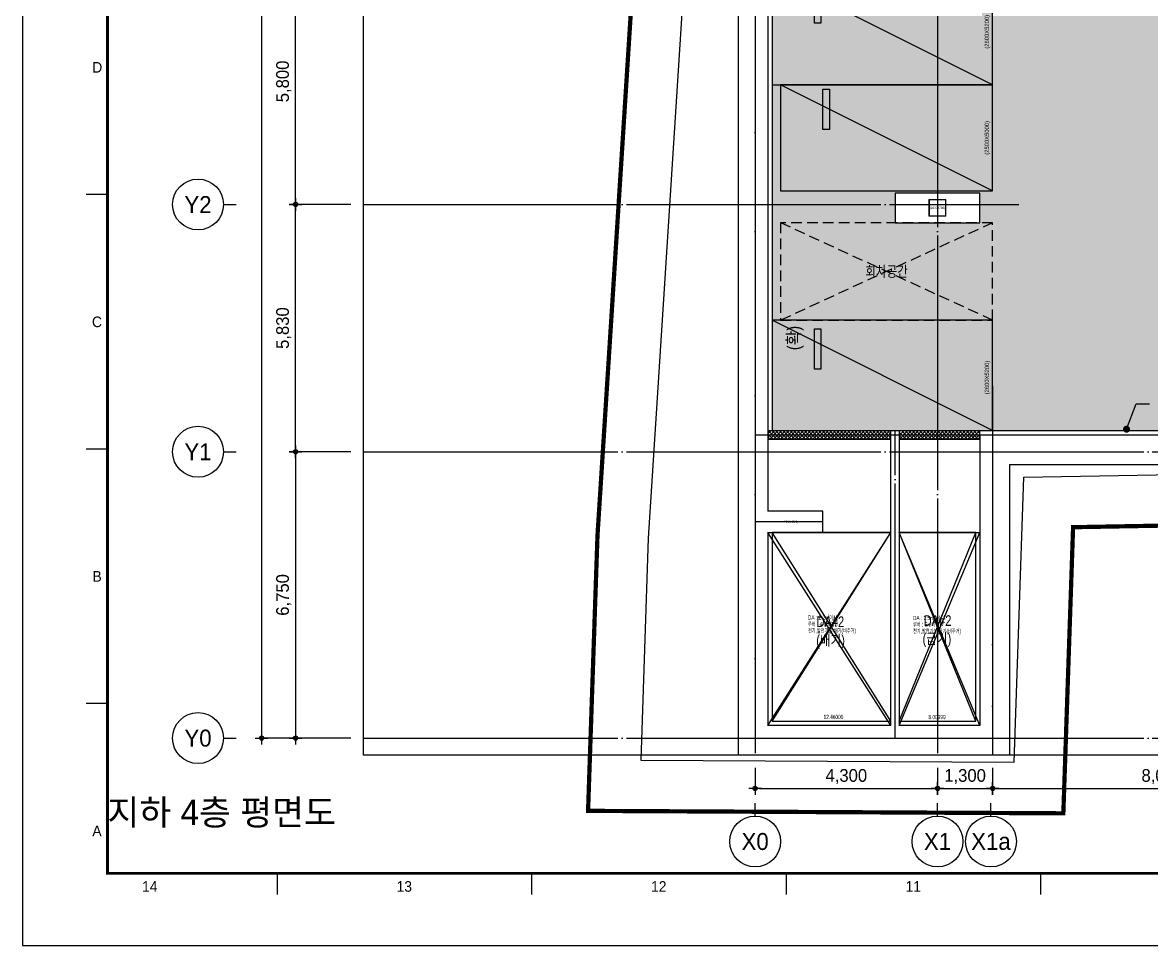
# Model space of a CAD drawing. Header units: millimetres. Extents: x 0 to 1390178, y 0 to 110113.
# Drawn here: x 84000 to 110616, y 0 to 21755 of the extents above; entities that cross this region are included whole.
import ezdxf
from ezdxf.enums import TextEntityAlignment as Align
from ezdxf.xclip import XClip

# ---------------------------------------------------------------- set-up
doc = ezdxf.new("R2010")
doc.units = ezdxf.units.MM
doc.header["$LTSCALE"] = 100
doc.header["$XCLIPFRAME"] = 0
for name, pattern in [('X - 평면도$0$CEN', [62, 60, -1, 0, -1]), ('X - 평면도$0$DASHED', [0.75, 0.5, -0.25]), ('X - 평면도$0$PHANTOM2', [50, 40, -2, 2, -2, 2, -2])]:
    doc.linetypes.add(name, pattern=pattern)
doc.layers.get('DEFPOINTS').update_dxf_attribs({"color": 145})
for name, color, linetype in [('AA-XXXX-DIMS', 7, 'Continuous'), ('AA-XXXX-TEXT', 3, 'Continuous'), ('DIM', 7, 'Continuous'), ('SYM', 7, 'Continuous'), ('X - SHEET$0$AA-BORD-FORM', 7, 'Continuous'), ('X - SHEET$0$AA-BORD-TEXT', 3, 'Continuous'), ('X - 평면도$0$! □-COL', 2, 'Continuous'), ('X - 평면도$0$0-구역계', 1, 'Continuous'), ('X - 평면도$0$A-OPEN', 9, 'X - 평면도$0$CEN'), ('X - 평면도$0$AA-EL-PCN4', 4, 'Continuous'), ('X - 평면도$0$AA-WAXM-BLOK', 3, 'Continuous'), ('X - 평면도$0$AA-WAXM-CONC', 2, 'Continuous'), ('X - 평면도$0$AA-XXXX-CNTL', 1, 'X - 평면도$0$CEN'), ('X - 평면도$0$AA-XXXX-FINL', 6, 'Continuous'), ('X - 평면도$0$AA-XXXX-PARK', 8, 'Continuous'), ('X - 평면도$0$AA-XXXX-PATT', 8, 'Continuous'), ('X - 평면도$0$CHECK', 6, 'Continuous'), ('X - 평면도$0$TEXT', 3, 'Continuous'), ('X - 평면도$0$벽배수판', 6, 'Continuous')]:
    doc.layers.add(name, color=color, linetype=linetype)
doc.layers.add('X - 평면도$0$DEFPOINT', color=163, linetype='Continuous', plot=False)
doc.styles.add('HAUD01', font='Dotum.ttf')
doc.styles.get("Standard").update_dxf_attribs({"font": 'Dotum.ttf'})
doc.styles.add('X - SHEET$0$HAUD01', font='Dotum.ttf')
doc.styles.add('X - 평면도$0$HAUD01', font='Dotum.ttf')
doc.styles.add('X - 평면도$0$STANDARD', font='Dotum.ttf')
doc.dimstyles.new('HAUD-100', dxfattribs={"dimscale": 100, "dimtxt": 3, "dimasz": 1, "dimexe": 0, "dimexo": 3, "dimgap": 1, "dimtad": 1, "dimdec": 0, "dimdsep": 46, "dimlunit": 6, "dimtxsty": 'HAUD01', "dimblk": 'DIMDOT', "dimcen": 2.5, "dimdle": 1.5, "dimclrd": 7, "dimclre": 7, "dimclrt": 3, "dimadec": 0, "dimazin": 0, "dimtfac": 1, "dimtdec": 0, "dimtix": 1, "dimtmove": 2, "dimatfit": 3, "dimfxl": 1, "dimtvp": 1, "dimtolj": 1, "dimtzin": 0, "dimarcsym": 0})

# ---------------------------------------------------------------- blocks, each defined once
blk = doc.blocks.new('X - SHEET$0$HAUDsheetV')
at = {"layer": 'X - SHEET$0$AA-BORD-FORM', "color": 2}
for p, q in [((21, 177), (16, 177)), ((21, 117), (16, 117)), ((21, 57), (16, 57)), ((61, 17), (61, 12)), ((121, 17), (121, 12)), ((181, 17), (181, 12)), ((241, 17), (241, 12))]:
    blk.add_line(p, q, dxfattribs=at)
at = {"layer": 'X - SHEET$0$AA-BORD-FORM', "color": 1}
blk.add_lwpolyline([(1, 0), (841, 0), (841, 594), (1, 594)], close=True, dxfattribs=at)
at = {"layer": 'X - SHEET$0$AA-BORD-FORM', "color": 2, "const_width": 0.682}
blk.add_lwpolyline([(21, 17), (21, 577), (821, 577), (821, 17)], close=True, dxfattribs=at)
at = {"layer": 'X - SHEET$0$AA-BORD-TEXT', "color": 7, "style": 'X - SHEET$0$HAUD01'}
for s, p in [('D', (18.61, 207)), ('C', (18.54, 147)), ('B', (18.58, 87)), ('A', (18.54, 27)), ('14', (31, 13.9)), ('13', (91, 13.9)), ('12', (151, 13.9)), ('11', (211, 13.9))]:
    blk.add_text(s, height=2.5, dxfattribs=at).set_placement(p, align=Align.MIDDLE_CENTER)
at = {"layer": 'X - SHEET$0$AA-BORD-TEXT', "color": 3, "style": 'X - SHEET$0$HAUD01'}
for tag, p in [('PJCode', (786, 567.94)), ('작성자', (786.11, 194.82)), ('검토자', (786.11, 181.82)), ('최종검토자', (786.11, 168.82)), ('승인자', (786.11, 155.82)), ('일자', (786.83, 144.02)), ('개정번호', (812, 65.92))]:
    blk.add_attdef(tag, text='', height=3, dxfattribs=at).set_placement(p, align=Align.MIDDLE_CENTER)
at = {"layer": 'X - SHEET$0$AA-BORD-TEXT', "color": 3, "lineweight": 30, "flags": 104}
blk.add_attdef('PJTitle', text='', height=4, dxfattribs=at).set_placement((787.25, 536.62), align=Align.MIDDLE_CENTER)
blk = doc.blocks.new('X - SHEET')
at = {"xscale": 100, "yscale": 100, "zscale": 100}
blk.add_blockref('X - SHEET$0$HAUDsheetV', (-100, 0), dxfattribs=at)
blk = doc.blocks.new('DIMDOT')
at = {"layer": 'AA-XXXX-DIMS'}
for p, q in [((-1.5, 0), (1.5, 0)), ((0, -1.5), (0, 1.5))]:
    blk.add_line(p, q, dxfattribs=at)
for radius in [0.5, 0.25]:
    blk.add_circle((0, 0), radius, dxfattribs=at)
blk = doc.blocks.new('*D271')
at = {"color": 7, "lineweight": -2, "transparency": 16777216}
for p, q in [((-55653, 33471), (-57753, 33471)), ((-57753, 33371), (-57753, -13459)), ((-55653, -13559), (-57753, -13559))]:
    blk.add_line(p, q, dxfattribs=at)
at = {"layer": 'DEFPOINTS', "color": 0, "transparency": 16777216}
for p in [(-55353, 33471, 0), (-57753, -13559), (-55353, -13559, 0)]:
    blk.add_point(p, dxfattribs=at)
at = {"color": 7, "lineweight": -2, "transparency": 16777216, "xscale": 100, "yscale": 100, "zscale": 100}
for p, rotation in [((-57753, 33471), 90), ((-57753, -13559), 270)]:
    blk.add_blockref('DIMDOT', p, dxfattribs=dict(at, rotation=rotation))
at = {"color": 3, "transparency": 16777216, "insert": (-58032, 9956), "char_height": 300, "attachment_point": 5, "rotation": 90, "style": 'HAUD01'}
blk.add_mtext('\\A1;47,030', dxfattribs=at)
blk = doc.blocks.new('*D275')
at = {"color": 7, "lineweight": -2, "transparency": 16777216}
for p, q in [((-55653, 4821), (-56953, 4821)), ((-56953, -879), (-56953, 4721)), ((-55653, -979), (-56953, -979))]:
    blk.add_line(p, q, dxfattribs=at)
at = {"layer": 'DEFPOINTS', "color": 0, "transparency": 16777216}
for p in [(-56953, 4821), (-55353, 4821, 0), (-55353, -979, 0)]:
    blk.add_point(p, dxfattribs=at)
at = {"color": 7, "lineweight": -2, "transparency": 16777216, "xscale": 100, "yscale": 100, "zscale": 100}
for p, rotation in [((-56953, 4821), 90), ((-56953, -979), 270)]:
    blk.add_blockref('DIMDOT', p, dxfattribs=dict(at, rotation=rotation))
at = {"color": 3, "transparency": 16777216, "insert": (-57232, 1921), "char_height": 300, "attachment_point": 5, "rotation": 90, "style": 'HAUD01'}
blk.add_mtext('\\A1;5,800', dxfattribs=at)
blk = doc.blocks.new('*D276')
at = {"color": 7, "lineweight": -2, "transparency": 16777216}
for p, q in [((-55653, -979), (-56953, -979)), ((-56953, -6709), (-56953, -1079)), ((-55653, -6809), (-56953, -6809))]:
    blk.add_line(p, q, dxfattribs=at)
at = {"layer": 'DEFPOINTS', "color": 0, "transparency": 16777216}
for p in [(-56953, -979), (-55353, -979, 0), (-55353, -6809, 0)]:
    blk.add_point(p, dxfattribs=at)
at = {"color": 7, "lineweight": -2, "transparency": 16777216, "xscale": 100, "yscale": 100, "zscale": 100}
for p, rotation in [((-56953, -979), 90), ((-56953, -6809), 270)]:
    blk.add_blockref('DIMDOT', p, dxfattribs=dict(at, rotation=rotation))
at = {"color": 3, "transparency": 16777216, "insert": (-57232, -3894), "char_height": 300, "attachment_point": 5, "rotation": 90, "style": 'HAUD01'}
blk.add_mtext('\\A1;5,830', dxfattribs=at)
blk = doc.blocks.new('*D280')
at = {"color": 7, "lineweight": -2, "transparency": 16777216}
for p, q in [((-40517, -14259), (-40517, -14746)), ((-32517, -14259), (-32517, -14746)), ((-40417, -14746), (-32617, -14746))]:
    blk.add_line(p, q, dxfattribs=at)
at = {"layer": 'DEFPOINTS', "color": 0, "transparency": 16777216}
for p in [(-40517, -13959, 0), (-32517, -13959, 0), (-32517, -14746)]:
    blk.add_point(p, dxfattribs=at)
at = {"color": 7, "lineweight": -2, "transparency": 16777216, "xscale": 100, "yscale": 100, "zscale": 100, "rotation": 180}
blk.add_blockref('DIMDOT', (-40517, -14746), dxfattribs=at)
at = {"color": 7, "lineweight": -2, "transparency": 16777216, "xscale": 100, "yscale": 100, "zscale": 100}
blk.add_blockref('DIMDOT', (-32517, -14746), dxfattribs=at)
at = {"color": 3, "transparency": 16777216, "insert": (-36517, -14467), "char_height": 300, "attachment_point": 5, "style": 'HAUD01'}
blk.add_mtext('\\A1;8,000', dxfattribs=at)
blk = doc.blocks.new('*D281')
at = {"color": 7, "lineweight": -2, "transparency": 16777216}
for p, q in [((-46117, -14259), (-46117, -14746)), ((-41817, -14259), (-41817, -14746)), ((-46017, -14746), (-41917, -14746))]:
    blk.add_line(p, q, dxfattribs=at)
at = {"layer": 'DEFPOINTS', "color": 0, "transparency": 16777216}
for p in [(-46117, -13959, 0), (-41817, -13959, 0), (-41817, -14746)]:
    blk.add_point(p, dxfattribs=at)
at = {"color": 7, "lineweight": -2, "transparency": 16777216, "xscale": 100, "yscale": 100, "zscale": 100, "rotation": 180}
blk.add_blockref('DIMDOT', (-46117, -14746), dxfattribs=at)
at = {"color": 7, "lineweight": -2, "transparency": 16777216, "xscale": 100, "yscale": 100, "zscale": 100}
blk.add_blockref('DIMDOT', (-41817, -14746), dxfattribs=at)
at = {"color": 3, "transparency": 16777216, "insert": (-43967, -14467), "char_height": 300, "attachment_point": 5, "style": 'HAUD01'}
blk.add_mtext('\\A1;4,300', dxfattribs=at)
blk = doc.blocks.new('*D287')
at = {"color": 7, "lineweight": -2, "transparency": 16777216}
for p, q in [((-55653, -6809), (-56953, -6809)), ((-56953, -6909), (-56953, -13459)), ((-55653, -13559), (-56953, -13559))]:
    blk.add_line(p, q, dxfattribs=at)
at = {"layer": 'DEFPOINTS', "color": 0, "transparency": 16777216}
for p in [(-55353, -6809, 0), (-56953, -13559), (-55353, -13559)]:
    blk.add_point(p, dxfattribs=at)
at = {"color": 7, "lineweight": -2, "transparency": 16777216, "xscale": 100, "yscale": 100, "zscale": 100}
for p, rotation in [((-56953, -6809), 90), ((-56953, -13559), 270)]:
    blk.add_blockref('DIMDOT', p, dxfattribs=dict(at, rotation=rotation))
at = {"color": 3, "transparency": 16777216, "insert": (-57232, -10184), "char_height": 300, "attachment_point": 5, "rotation": 90, "style": 'HAUD01'}
blk.add_mtext('\\A1;6,750', dxfattribs=at)
blk = doc.blocks.new('*D298')
at = {"color": 7, "lineweight": -2, "transparency": 16777216}
for p, q in [((-41817, -14259), (-41817, -14746)), ((-40517, -14259), (-40517, -14746)), ((-41717, -14746), (-40617, -14746))]:
    blk.add_line(p, q, dxfattribs=at)
at = {"layer": 'DEFPOINTS', "color": 0, "transparency": 16777216}
for p in [(-41817, -13959), (-40517, -13959), (-40517, -14746)]:
    blk.add_point(p, dxfattribs=at)
at = {"color": 7, "lineweight": -2, "transparency": 16777216, "xscale": 100, "yscale": 100, "zscale": 100, "rotation": 180}
blk.add_blockref('DIMDOT', (-41817, -14746), dxfattribs=at)
at = {"color": 7, "lineweight": -2, "transparency": 16777216, "xscale": 100, "yscale": 100, "zscale": 100}
blk.add_blockref('DIMDOT', (-40517, -14746), dxfattribs=at)
at = {"color": 3, "transparency": 16777216, "insert": (-41167, -14467), "char_height": 300, "attachment_point": 5, "style": 'HAUD01'}
blk.add_mtext('\\A1;1,300', dxfattribs=at)
blk = doc.blocks.new('X - 평면도$0$A$C69A65A4F')
at = {"layer": 'X - 평면도$0$DEFPOINT'}
for p, q in [((0, 0), (2800, 4450)), ((2800, 0), (0, 4450)), ((3000, 0), (4800, 4450)), ((4800, 0), (3000, 4450))]:
    blk.add_line(p, q, dxfattribs=at)
for points in [[(2800, 4450), (0, 4450), (0, 0), (2800, 0)], [(4800, 4450), (3000, 4450), (3000, 0), (4800, 0)]]:
    blk.add_lwpolyline(points, close=True, dxfattribs=at)
at = {"layer": 'X - 평면도$0$DEFPOINT', "style": 'X - 평면도$0$HAUD01', "width": 0.7}
for s, p in [('DA : 2.2㎡이상', (845, 2443)), ('DA : 2.5㎡이상', (3322, 2432)), ('루버 : 4.4㎡이상', (845, 2288)), ('전기,발전기실-배기(비주거)', (845, 2133)), ('루버 : 5㎡이상', (3322, 2277)), ('전기,발전기실-급기(비주거)', (3322, 2122)), ('12.46000', (1214, 99)), ('8.00999', (3687, 97))]:
    blk.add_text(s, height=100, dxfattribs=at).set_placement(p, align=Align.MIDDLE_LEFT)
blk = doc.blocks.new('X - 평면도$0$A$C1F6A04A41')
at = {"layer": 'X - 평면도$0$AA-XXXX-PARK', "ltscale": 5}
blk.add_line((0, 100), (2500, 5100), dxfattribs=at)
for points in [[(0, 100), (2500, 100), (2500, 5100), (0, 5100)], [(2400, 4100), (2400, 3950), (1450, 3950), (1450, 4100)]]:
    blk.add_lwpolyline(points, close=True, dxfattribs=at)
at = {"layer": 'X - 평면도$0$DEFPOINT', "style": 'X - 평면도$0$HAUD01', "width": 0.9}
blk.add_text('(2500X5000)', height=100, dxfattribs=at).set_placement((1250, 236), align=Align.MIDDLE_CENTER)
blk = doc.blocks.new('X - 평면도$0$A$C6BC81B62')
at = {"layer": 'X - 평면도$0$AA-XXXX-PARK'}
blk.add_line((0, 2600), (5200, 0), dxfattribs=at)
for points in [[(0, 2600), (0, 0), (5200, 0), (5200, 2600)], [(4200, 200), (4050, 200), (4050, 1150), (4200, 1150)]]:
    blk.add_lwpolyline(points, close=True, dxfattribs=at)
at = {"layer": 'X - 평면도$0$DEFPOINT', "style": 'X - 평면도$0$HAUD01', "width": 0.9}
blk.add_text('(2600X5200)', height=100, rotation=270, dxfattribs=at).set_placement((136, 1350), align=Align.MIDDLE_CENTER)
at = {"layer": 'X - 평면도$0$TEXT', "style": 'X - 평면도$0$HAUD01', "width": 0.9}
blk.add_text('(확)', height=300, rotation=270, dxfattribs=at).set_placement((4694, 419), align=Align.MIDDLE_CENTER)
blk = doc.blocks.new('X - 평면도$0$A$C131C07CB')
at = {"layer": 'X - 평면도$0$0-구역계', "color": 1, "linetype": 'X - 평면도$0$PHANTOM2', "const_width": 100, "flags": 128}
blk.add_lwpolyline([(50108, 50546), (32940, 50631), (27658, 50496), (20509, 50187), (2300, 48329), (1988, 39918), (1940, 31390), (1399, 24265), (272, 6596), (50, 108), (11256, 50), (11486, 6795), (29909, 7122), (29397, 12805), (50106, 15382)], close=True, dxfattribs=at)
at = {"layer": 'X - 평면도$0$DEFPOINT'}
for points in [[(50108, 50546), (32940, 50631), (27658, 50496), (20509, 50187), (2300, 48329), (1988, 39918), (1940, 31390), (1399, 24265), (272, 6596), (50, 108), (11256, 50), (11486, 6795), (29909, 7122), (29397, 12805), (50106, 15382)], [(48908, 49352), (32952, 49431), (27700, 49296), (20596, 48990), (3461, 47241), (3188, 39892), (3140, 31341), (2596, 24182), (1470, 6537), (1291, 1301), (10096, 1256), (10325, 7974), (28598, 8299), (28098, 13852), (48906, 16442)]]:
    blk.add_lwpolyline(points, close=True, dxfattribs=at)
blk = doc.blocks.new('X - 평면도$0$ㅁ-400X400X9X9')
at = {"layer": 'X - 평면도$0$! □-COL', "lineweight": 9, "flags": 128}
for points in [[(143814, 359875), (144214, 359875), (144214, 359884), (143814, 359884)], [(143814, 359493), (143823, 359493), (143823, 359875), (143814, 359875)], [(144214, 359493), (144205, 359493), (144205, 359875), (144214, 359875)], [(143814, 359493), (144214, 359493), (144214, 359484), (143814, 359484)]]:
    blk.add_lwpolyline(points, close=True, dxfattribs=at)
blk = doc.blocks.new('X - 평면도$0$A$C69CA1AF6')
blk.add_blockref('X - 평면도$0$ㅁ-400X400X9X9', (-185832, -360743))
blk = doc.blocks.new('X - 평면도$0$A$C1d57d5c2')
at = {"layer": 'X - 평면도$0$AA-XXXX-PARK', "linetype": 'X - 평면도$0$DASHED', "ltscale": 5}
for p, q in [((0, -100), (-5000, -2400)), ((0, -2400), (-5000, -100))]:
    blk.add_line(p, q, dxfattribs=at)
blk.add_lwpolyline([(0, -2400), (0, -100), (-5000, -100), (-5000, -2400)], close=True, dxfattribs=at)
blk = doc.blocks.new('X - 평면도$0$A$Cd520b64d')
at = {"layer": 'X - 평면도$0$AA-WAXM-CONC'}
for p, q in [((-46517, 31984), (-46517, -13959)), ((-45817, 27391), (-45817, -8209)), ((-42917, -13259), (-42917, -6309)), ((-42917, -6309), (-42717, -6309)), ((-42717, -13259), (-42717, -6309)), ((-40817, -6409), (-26377, -6409)), ((-40817, -6409), (-40817, -13259)), ((-40117, -7109), (-22067, -7109)), ((-40117, -7109), (-40117, -13959)), ((-45817, -8709), (-45817, -13259)), ((-42917, -13259), (-45817, -13259)), ((-40817, -13259), (-42717, -13259)), ((-40117, -13959), (-46517, -13959))]:
    blk.add_line(p, q, dxfattribs=at)
blk = doc.blocks.new('X - 평면도$0$B4~1F_COL')
at = {"layer": 'X - 평면도$0$AA-WAXM-CONC'}
blk.add_lwpolyline([(-86178, -57307), (-84178, -57307), (-84178, -56607), (-86178, -56607)], close=True, dxfattribs=at)
blk.add_lwpolyline([(-89178, -64607), (-87878, -64607), (-87878, -64107), (-89178, -64107)], dxfattribs=at)
at = {"layer": 'X - 평면도$0$DEFPOINT', "style": 'X - 평면도$0$STANDARD'}
for s, p in [('(2000X700)', (-85178, -56957)), ('2000X500)', (-88628, -64357))]:
    blk.add_text(s, height=50, dxfattribs=at).set_placement(p, align=Align.MIDDLE_CENTER)
blk = doc.blocks.new('X - 평면도$0$A$C9949ff83')
at = {"layer": 'DEFPOINTS'}
for points in [[(0, 59400), (84000, 59400), (84000, 0), (0, 0)], [(2000, 1700), (75000, 1700), (75000, 57700), (2000, 57700)]]:
    blk.add_lwpolyline(points, close=True, dxfattribs=at)
blk = doc.blocks.new('X - 평면도', base_point=(-475.4, -286.7))
at = {"layer": 'X - 평면도$0$AA-XXXX-PARK'}
h = blk.add_hatch(dxfattribs=at)
h.set_pattern_fill('AR-CONC', color=256, scale=5)
h.set_pattern_definition([(50, (0, -126762.3), (910.9233, -79.6954), [95.25, -1047.75]), (355, (0, -126762.3), (-176.217, 955.2842), [76.2, -838.203]), (100.45144, (75.9, -126768.9), (734.7062, 875.5888), [80.95, -890.4512]), (46.1842, (0, -126508.3), (1355.395, -210.2116), [142.875, -1571.625]), (96.63556, (113, -126525.8), (1187.021, 1237.1306), [121.425, -1335.678]), (351.18415, (0, -126508.3), (1187.021, 1237.131), [114.3, -1257.299]), (21, (127, -126571.8), (758.072, -511.326), [95.25, -1047.75]), (326, (127, -126571.8), (309.01, 920.9398), [76.2, -838.2]), (71.45144, (190.2, -126614.4), (1067.082, 409.6138), [80.95, -890.4497]), (37.5, (0, -126762.3), (15.443, 422.7752), [0, -828.04, 0, -850.9, 0, -841.375]), (7.5, (0, -126762.3), (334.0983, 500.9029), [0, -485.14, 0, -808.99, 0, -320.675]), (327.5, (-283.2, -126762.3), (677.95298, -28.6437), [0, -317.5, 0, -990.6, 0, -1314.45]), (317.5, (-410.2, -126762.3), (740.6459, 127.1325), [0, -412.75, 0, -657.86, 0, -933.45])])
h.paths.add_polyline_path([(175072, 60593.1), (174372, 60593.1), (174372, 62593.1), (175072, 62593.1), (175072, 64373.1), (174372, 64373.1), (174372, 65273.1), (175072, 65273.1), (175072, 65631.5), (167172, 64869.6), (167172, 64373.1), (167022, 64373.1), (167022, 62593.1), (167172, 62593.1), (167172, 60593.1), (162922, 60593.1), (162922, 26893.1), (172572, 26893.1), (172572, 52723.1), (174612, 52723.1), (174612, 54393.1), (175072, 54393.1)])
h.paths.add_polyline_path([(167822, 52923.1), (167822, 52223.1), (165522, 52223.1), (165522, 52923.1)], flags=16)
h.paths.add_polyline_path([(167822, 44323.1), (167822, 43623.1), (165822, 43623.1), (165822, 44323.1)], flags=16)
h.paths.add_polyline_path([(167822, 38393.1), (167822, 37693.1), (165822, 37693.1), (165822, 38393.1)], flags=16)
h.paths.add_polyline_path([(167822, 32493.1), (167822, 31793.1), (165822, 31793.1), (165822, 32493.1)], flags=16)
at = {"layer": 'X - 평면도$0$AA-XXXX-PATT'}
h = blk.add_hatch(dxfattribs=at)
h.set_pattern_fill('_USER', color=256, scale=60, angle=45, double=1, pattern_type=0)
h.set_pattern_definition([(45, (1429307.114, 1546667.264), (-42.4264069, 42.4264069), []), (135, (1429307.114, 1546667.264), (-42.4264069, -42.4264069), [])])
h.paths.add_polyline_path([(165722, 26693.1), (165722, 26893.1), (162822, 26893.1), (162822, 26693.1)])
h.paths.add_polyline_path([(165922, 26893.1), (165922, 26693.1), (167822, 26693.1), (167822, 26893.1)])
at = {"layer": 'DEFPOINTS'}
blk.add_lwpolyline([(153286.2, 68689.6), (214213.6, 68689.6), (214213.6, 19243.1), (153286.2, 19243.1)], close=True, dxfattribs=at)
at = {"layer": 'X - 평면도$0$A-OPEN'}
for p, q in [((162822, 19943.1), (165722, 24493.1)), ((165722, 19943.1), (162822, 24493.1)), ((165922, 19943.1), (167822, 24493.1)), ((167822, 19943.1), (165922, 24493.1))]:
    blk.add_line(p, q, dxfattribs=at)
at = {"layer": 'X - 평면도$0$AA-EL-PCN4'}
for p, q in [((164122, 24493.1), (165722, 24493.1)), ((165922, 24493.1), (167822, 24493.1))]:
    blk.add_line(p, q, dxfattribs=at)
at = {"layer": 'X - 평면도$0$AA-WAXM-BLOK'}
for p, q in [((162822, 26893.1), (165722, 26893.1)), ((165922, 26893.1), (167822, 26893.1)), ((162822, 26693.1), (165722, 26693.1)), ((165922, 26693.1), (167822, 26693.1))]:
    blk.add_line(p, q, dxfattribs=at)
at = {"layer": 'X - 평면도$0$AA-XXXX-CNTL'}
for p, q in [((162522, 68689.6), (162522, 19243.1)), ((166822, 68689.6), (166822, 19243.1)), ((162522, 64823), (162522, 19643.1)), ((153286.2, 32223.1), (168737.8, 32223.1)), ((168122, 27951), (168122, 19243.1)), ((165822, 19643.1), (165822, 26893.1)), ((162522, 26793.1), (168122, 26793.1)), ((153286.2, 26393.1), (214213.6, 26393.1)), ((168122, 26493.1), (168122, 19643.1)), ((164122, 24743.1), (162522, 24743.1)), ((153286.2, 19643.1), (214213.6, 19643.1)), ((162522, 19643.1), (168122, 19643.1))]:
    blk.add_line(p, q, dxfattribs=at)
at = {"layer": 'X - 평면도$0$AA-XXXX-FINL'}
blk.add_lwpolyline([(172572, 52723.1), (174612, 52723.1), (174612, 54393.1), (175072, 54393.1), (175072, 65631.5), (167172, 64869.6), (167172, 64373.1), (167022, 64373.1), (167022, 62593.1), (167172, 62593.1), (167172, 60593.1), (162922, 60593.1), (162922, 26893.1), (172572, 26893.1)], close=True, dxfattribs=at)
at = {"layer": 'X - 평면도$0$벽배수판'}
for p, q in [((162922, 60593.1), (162922, 26893.1)), ((167822, 26893.1), (182262, 26893.1)), ((167822, 26793.1), (167822, 26893.1))]:
    blk.add_line(p, q, dxfattribs=at)
for name, p in [('X - 평면도$0$A$C9949ff83', (145249.9, 14755.9)), ('X - 평면도$0$A$Cd520b64d', (208639.2, 33202.2)), ('X - 평면도$0$B4~1F_COL', (252000, 89100)), ('X - 평면도$0$A$C69CA1AF6', (208639.2, 33202.2)), ('X - 평면도$0$A$C9949ff83', (19249.9, -44644.1))]:
    blk.add_blockref(name, p)
at = {"layer": 'DEFPOINTS'}
blk.add_blockref('X - 평면도$0$A$C131C07CB', (158532.9, 17819.8), dxfattribs=at)
at = {"layer": 'X - 평면도$0$AA-XXXX-PARK'}
for name, p, rotation in [('X - 평면도$0$A$C6BC81B62', (168122, 37643.1), 180), ('X - 평면도$0$A$C1F6A04A41', (168222, 32543.1), 90), ('X - 평면도$0$A$C6BC81B62', (168122, 29493.1), 180)]:
    blk.add_blockref(name, p, dxfattribs=dict(at, rotation=rotation))
at = {"layer": 'X - 평면도$0$CHECK'}
blk.add_blockref('X - 평면도$0$A$C1d57d5c2', (168122, 31893.1), dxfattribs=at)
at = {"layer": 'X - 평면도$0$DEFPOINT'}
blk.add_blockref('X - 평면도$0$A$C69A65A4F', (162922, 20043.1), dxfattribs=at)
at = {"layer": 'DEFPOINTS', "style": 'X - 평면도$0$HAUD01'}
blk.add_text('지하 4층 평면도', height=600, dxfattribs=at).set_placement((147249.9, 17592.4))
blk = doc.blocks.new('저층부 치수')
at = {"layer": 'DIM'}
for p, q in [((-58653, -979.1), (-58353, -979.1)), ((-58653, -6809.1), (-58353, -6809.1)), ((-58653, -13559.1), (-58353, -13559.1)), ((-46117.2, -15396.1, 0), (-46117.2, -15096.1, 0)), ((-41817.2, -15396.1, 0), (-41817.2, -15096.1, 0)), ((-40557.3, -15396.1, 0), (-40557.3, -15096.1, 0))]:
    blk.add_line(p, q, dxfattribs=at)
for centre in [(-59253, -979.1), (-59253, -6809.1), (-59253, -13559.1), (-46117.2, -15996.1, 0), (-41817.2, -15996.1, 0), (-40557.3, -15996.1, 0)]:
    blk.add_circle(centre, 600, dxfattribs=at)
at = {"layer": 'DIM', "style": 'HAUD01'}
for s, p in [('Y2', (-59253, -979.1)), ('Y1', (-59253, -6809.1)), ('Y0', (-59253, -13559.1)), ('X0', (-46117.2, -15996.1, 0)), ('X1', (-41817.2, -15996.1, 0)), ('X1a', (-40557.3, -15996.1, 0))]:
    blk.add_text(s, height=400, dxfattribs=at).set_placement(p, align=Align.MIDDLE)
for base, p1, p2, angle, picture, middle in [((-57753, -13559.1, 0), (-55353, 33470.9), (-55353, -13559.1), 90, '*D271', (-58032.1, 9955.9, 0)), ((-56953, 4820.9, 0), (-55353, -979.1), (-55353, 4820.9), 270, '*D275', (-57232.1, 1920.9, 0)), ((-56953, -979.1, 0), (-55353, -6809.1), (-55353, -979.1), 270, '*D276', (-57232.1, -3894.1, 0)), ((-41817.2, -14746.1, 0), (-46117.2, -13959.1), (-41817.2, -13959.1), 180, '*D281', (-43967.2, -14467, 0)), ((-32517.2, -14746.1, 0), (-40517.2, -13959.1), (-32517.2, -13959.1), 180, '*D280', (-36517.2, -14467, 0))]:
    dim = blk.add_linear_dim(base=base, p1=p1, p2=p2, angle=angle, dimstyle='HAUD-100')
    dim.commit()
    dim.dimension.update_dxf_attribs({"geometry": picture, "text_midpoint": middle})
for p1, p2, distance, picture, middle in [((-55353, -6809.1, 0), (-55353, -13559.1), -1600, '*D287', (-57232.1, -10184.1)), ((-41817.2, -13959.1), (-40517.2, -13959.1), -787, '*D298', (-41167.2, -14467))]:
    dim = blk.add_aligned_dim(p1=p1, p2=p2, distance=distance, dimstyle='HAUD-100')
    dim.commit()
    dim.dimension.update_dxf_attribs({"geometry": picture, "text_midpoint": middle})

msp = doc.modelspace()

# ---------------------------------------------------------------- block references
ref = msp.add_blockref('X - 평면도', (-61725.3, -15042.6))
XClip(ref).set_block_clipping_path([(145249.9173510048, 14755.9184945784), (229249.9173510048, 74155.9184945785)])
ref = msp.add_blockref('X - 평면도', (-9161.4, 44357.4))
XClip(ref).set_block_clipping_path([(62960.0628521051, -40278.9423275622), (79064.4586540633, 9289.6188814864)])

# ---------------------------------------------------------------- next in the draw order: linework, layer by layer
at = {"layer": 'SYM'}
for p, q in [((110029.6, 12168.8), (110259.1, 12763.3)), ((110259.1, 12763.3), (110573.5, 12763.3))]:
    msp.add_line(p, q, dxfattribs=at)
at = {"layer": 'SYM', "const_width": 83.2}
msp.add_lwpolyline([(110029.6, 12210.5, -1), (110029.6, 12127.1, -1)], format="xyb", close=True, dxfattribs=at)

# ---------------------------------------------------------------- next in the draw order: block references
for name, p in [('X - SHEET', (84000, 0)), ('저층부 치수', (147389.3, 18446.3))]:
    msp.add_blockref(name, p)

# ---------------------------------------------------------------- next in the draw order: texts
at = {"layer": 'AA-XXXX-TEXT', "style": 'HAUD01', "width": 0.8}
for s, p in [('회차공간', (104372.1, 15887.2)), ('DA#2', (103044.9, 7630.5)), ('DA#2', (105573, 7658.6)), ('(배기)', (103050.6, 7194.1)), ('(급기)', (105558.8, 7232.2))]:
    msp.add_text(s, height=250, dxfattribs=at).set_placement(p, align=Align.MIDDLE_CENTER)

doc.saveas('drawing.dxf')
